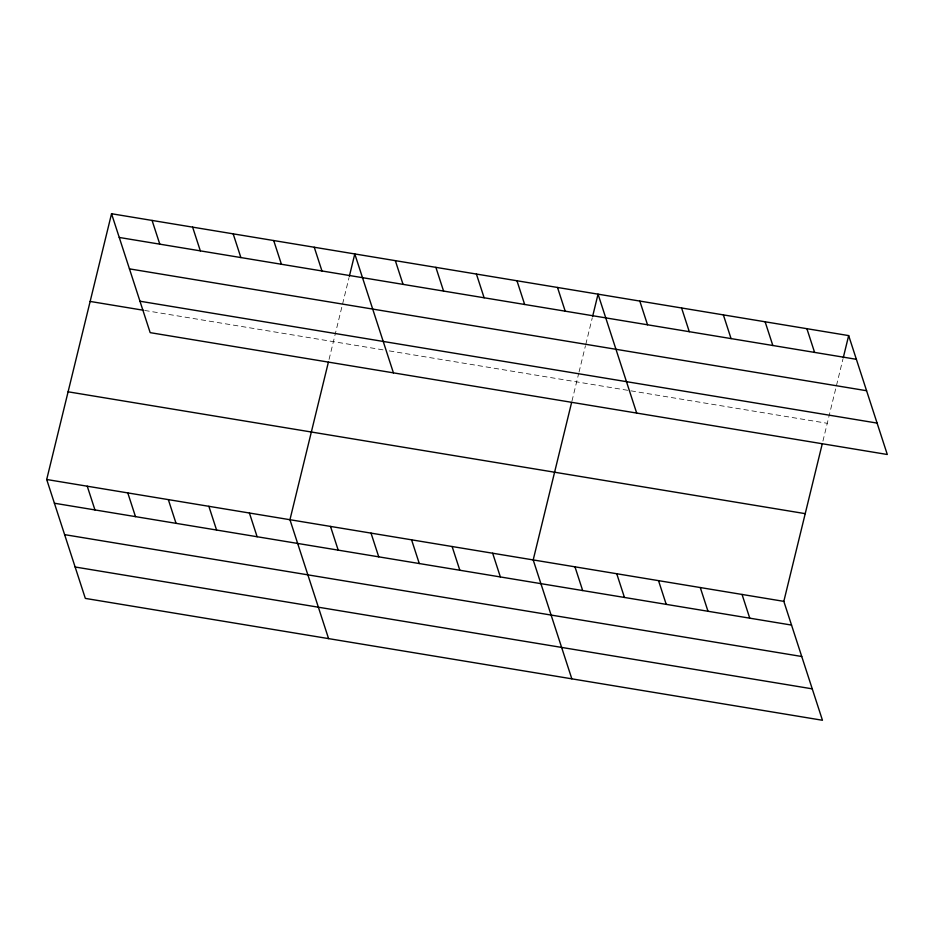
<?xml version="1.0" encoding="UTF-8"?>
<svg xmlns="http://www.w3.org/2000/svg" width="934" height="934" viewBox="0 0 934 934"><rect width="100%" height="100%" fill="white"/><g stroke="black" fill="none" stroke-linecap="round" stroke-linejoin="round"><path stroke-width="0.7" stroke-dasharray="4.67 3.5" d="M329.048 359.45L349.024 277.62M571.97 401.036L578.683 373.518M579.022 372.117L585.478 345.673M585.816 344.284L592.273 317.829M822.924 441.093L842.888 359.263M144.665 310.45L383.722 349.97M389.315 350.904L629.551 390.61M630.952 390.844L827.267 423.3"/><path stroke-width="1.4" d="M822.259 443.837L783.824 601.356L822.457 720.266L85.333 598.402L46.7 479.504L111.543 213.734L848.667 335.598L887.3 454.496L150.176 332.644L111.543 213.734M328.383 362.194L289.949 519.713L328.581 638.622M349.363 276.219L354.792 253.955L393.424 372.853M571.631 402.402L533.197 559.933L571.83 678.831M592.611 316.439L598.04 294.163L636.673 413.062M843.227 357.862L848.667 335.598M119.248 237.458L856.373 359.31M129.452 268.864L866.577 390.727M139.972 301.227L877.096 423.09M90.143 301.437L143.264 310.228M68.1 391.801L805.225 513.653M46.7 479.504L783.824 601.356M54.406 503.228L791.53 625.079M64.609 534.633L801.734 656.497M75.129 566.996L812.253 688.848M806.894 328.686L814.6 352.41M765.121 321.786L772.838 345.51M723.36 314.875L731.065 338.598M681.586 307.975L689.292 331.698M742.051 594.456L749.757 618.18M639.813 301.063L647.519 324.787M700.278 587.556L707.995 611.268M658.517 580.644L666.222 604.368M557.505 287.462L565.21 311.185M616.744 573.745L624.449 597.456M516.957 280.76L524.663 304.484M574.97 566.833L582.676 590.557M476.422 274.059L484.127 297.783M435.874 267.358L443.58 291.081M492.662 553.232L500.367 576.955M395.339 260.656L403.044 284.38M452.114 546.53L459.832 570.242M411.579 539.829L419.284 563.541M314.256 247.253L321.961 270.965M371.031 533.127L378.737 556.839M273.709 240.552L281.414 264.264M330.496 526.426L338.201 550.138M233.173 233.85L240.879 257.562M192.626 227.137L200.331 250.861M249.413 513.011L257.119 536.735M152.079 220.436L159.796 244.159M208.866 506.31L216.571 530.033M168.33 499.608L176.036 523.332M127.783 492.907L135.488 516.63M87.247 486.205L94.953 509.929"/></g></svg>
